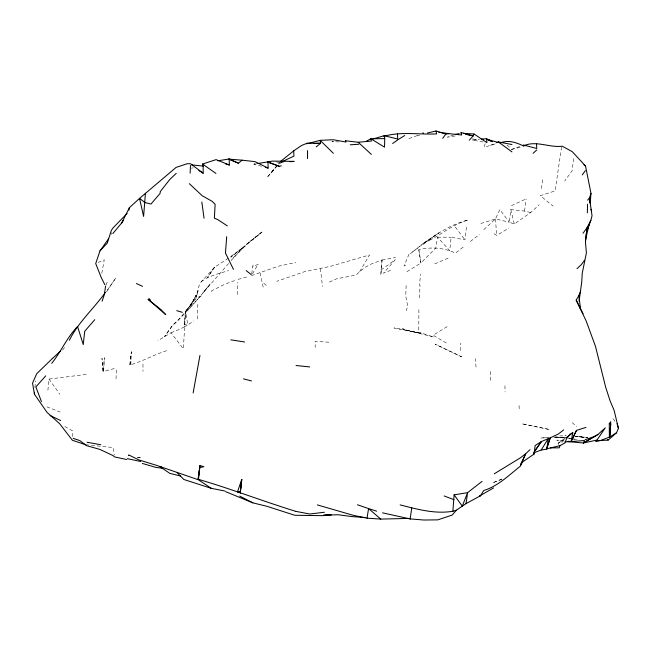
<?xml version="1.0" encoding="UTF-8"?>
<svg xmlns="http://www.w3.org/2000/svg" width="651" height="651" viewBox="0 0 651 651"><rect width="100%" height="100%" fill="white"/><g stroke="black" fill="none" stroke-linecap="round" stroke-linejoin="round"><path stroke-width="0.49" stroke-dasharray="3.25 2.44" d="M197.383 318.933L197.831 304.294M418.894 309.673L418.764 332.515M72.505 436.536L72.668 430.921L63.082 425.591M211.559 291.591L211.583 290.81L224.725 284.292L236.695 279.832M460.542 350.547L460.802 343.069M116.041 378.858L116.399 368.458M406.143 285.48L405.744 296.205L407.746 306.263L406.232 310.706M130.827 364.853L131.331 351.809L129.874 365.024C143.301 361.24 155.337 353.835 168.788 350.067M382.056 260.026L380.802 275.178L382.056 260.026L372.03 263.671L364.527 267.553L355.845 275.145L336.844 278.709L328.454 282.51M406.891 271.703L420.92 263.012L418.821 249.715C430.946 246.737 444.112 247.616 455.391 253.158L464.432 246.135M237.233 294.569L237.802 282.347M171.001 332.726L180.596 328.926L184.257 326.786L185.535 311.723L183.37 348.871L171.001 332.726L157.892 340.75M419.407 297.963L420.058 285.48L419.545 285.122L420.489 274.014M103.607 371.461L104.445 357.7L103.037 371.623L101.979 358.229L103.061 371.103L103.607 371.461L116.138 368.051M34.942 387.524L35.471 380.908M47.889 390.315L48.988 379.069L86.29 374.423M466.433 227.199L464.944 239.837L451.143 237.249L449.703 250.651L437.505 237.135L435.885 247.828L420.92 262.963M129.874 365.024L131.331 351.833M228.639 263.468L202.656 293.292L210.078 283.974C198.856 298.467 185.909 313.334 172.816 324.995L164.516 336.591L172.67 325.183C180.669 319.511 184.965 310.364 192.183 303.862L185.608 311.56L194.12 299.452L189.059 307.467L196.285 295.066L192.224 303.179L198.156 290.655L195.796 298.923L185.584 311.666L184.127 324.597L187.805 325.02L193.607 320.976M530.671 212.519L524.551 211.087L510.823 209.598L509.326 222.203L514.314 224.058L530.671 212.519L539.288 204.748M573.604 158.608L572.083 170.79L564.653 181.068M524.551 211.087L526.073 198.986M251.685 273.729L253.052 264.949M541.347 188.578L542.983 178.138M101.784 273.29L104.266 259.782L97.422 262.809M111.5 234.401L111.85 232.635M561.536 147.02L555.132 190.914L540.322 195.666L553.073 206.131M485.093 143.594L484.368 147.199L495.265 143.904M483.107 141.983L472.585 140.128L473 138.378M195.796 298.923L198.881 286.139L201.232 281.769L214.61 267.26L229.054 257.763M105.942 285.179L107.407 281.647M261.49 166.282L253.914 164.207L254.631 162.49M409.023 254.15L404.076 265.999L407.42 265.103M483.726 229.665L495.484 218.964L499.822 209.614L509.326 222.203L495.484 218.964L480.877 223.464M106.471 291.827L115.854 277.855L106.707 291.127M252.393 274.006L258.195 264.192L252.588 267.032M359.661 271.679L369.581 254.948L330.326 266.373L304.367 271.752L276.756 281.33M277.082 165.533L270.832 173.361L277.611 165.142M230.983 260.62L247.282 243.686L261.458 232.594L230.926 257.161L245.256 245.875L230.129 256.917M62.504 350.043L65.092 346.959M277.521 165.199L267.008 177.585L277.31 165.476M278.335 163.971L280.182 161.904M187.797 310.169L200.427 296.148M243.498 247.201L232.399 258.724L233.327 257.763M246.224 244.581L262.443 231.658L248.031 243.035M558.501 444.519L558.102 443.209L560.926 442.021L565.678 438.294M470.339 241.488L479.624 234.433M558.102 443.209L565.931 437.317M381.006 269.97L395.206 259.782L383.439 273.233L392.651 269.506M423.044 244.369L432.655 237.94M201.232 281.769C209.166 275.536 219.281 273.55 228.688 270.588M447.164 326.623L433.143 335.232L446.903 343.378M494.125 233.733L496.648 235.475L508.903 228.078M408.942 138.606L418.756 135.026M279.165 163.873L282.64 162.042M184.257 326.786L187.805 325.02L185.584 311.666M276.203 161.863L280.133 162.628L281.973 161.757M511.458 205.635L525.878 198.986M490.415 145.393L495.745 143.09M198.286 297.181L203.258 295.041M434.681 263.875L449.255 257.674M519.677 146.524L511.36 149.445M501.864 478.981L492.498 482.912L502.466 479.112M417.112 135.969L419.887 134.977M453.804 134.944L447.432 137.149L456.009 135.856M251.432 275.642L278.091 266.308L295.798 262.451M472.585 140.128L479.014 139.371M238.038 279.409L248.82 276.39M511.442 149.551L522.069 146.711M382.137 260.001L395.605 257.479M191.304 168.178L193.282 167.836M256.795 163.718L253.914 164.207M137.507 457.848L141.422 457.246L137.418 457.653M280.133 162.628L284.137 162.27M333.898 141.576L331.961 141.739L338.992 141.885M549.704 437.326L540.712 438.058L548.785 437.627M473.358 139.892L479.266 139.534M559.689 435.942L566.232 435.739M560.926 442.021L562.952 441.931M437.505 237.135L451.143 237.249M565.41 435.722L566.085 435.739M575.085 436.219L587.78 437.822M553.83 437.35L565.638 438.001M574.882 436.243L587.829 437.505M574.979 436.26L587.641 437.838M328.853 342.206L315.092 341.319L315.214 347.471M554.701 436.919L565.491 437.806M85.745 444.739L113.152 447.538L114.267 455.049M579.772 436.52L579.187 436.471L587.975 437.529M563.473 440.792L556.808 440.109L563.636 441.044M568.567 438.261L570.496 438.562M571.456 438.709L577.225 439.62M568.543 438.033L572.4 438.701M573.36 438.872L577.217 439.539M46.831 406.834L60.128 412.034M263.769 283.331L267.968 286.676M506.942 145.108L509.977 147.59M572.18 422.67L576.827 426.747M612.998 418.707L615.301 421.547M455.269 226.987L464.944 239.837M48.988 379.069L59.819 394.189M510.823 209.598L514.314 224.058M260.026 272.85L263.631 289.199M418.821 249.715L420.92 263.012M476.044 367.099L475.36 358.668M320.406 268.676L322.481 286.538M495.484 218.964L496.648 235.475M519.026 405.516L519.327 410.065M490.227 371.501L490.83 380.697M504.94 385.734L505.054 391.975M142.976 364.112L142.976 371.339M214.236 267.504L207.327 277.757L214.61 267.26L214.236 267.504M424.045 242.799L410.553 253.532C428.171 239.926 446.228 225.449 468.281 219.981C452.29 224.278 439.97 236.036 424.908 242.457L439.043 232.822L424.045 242.799M565.605 437.806L554.839 436.976L565.524 437.822M420.391 332.694L406.802 330.269L402.538 328.714L407.013 330.358L421.124 333.507L394.026 327.966L406.802 330.269L433.761 337.023L420.391 332.694M548.964 429.424L521.882 423.768L548.964 429.424M461.697 356.87L435.169 344.184L461.697 356.87"/><path stroke-width="0.98" d="M307.492 158.616L307.573 150.593M587.373 212.779L587.528 204.219M373.251 138.932L384.228 135.668L384.717 138.606L384.529 147.15L370.834 138.769L366.529 141.072M400.145 504.891C417.299 509.277 435.055 514.266 452.876 511.255L454.121 494.85L467.613 492.644L482.106 481.358M145.417 193.266L143.602 216.425L139.534 198.392L176.095 167.405L187.398 163.661L190.344 163.792M190.125 173.182L190.458 165.533M199.914 465.563L198.14 479.234L199.816 467.605L203.893 466.702L199.914 465.563L198.49 479.348C231.308 488.942 263.216 501.335 295.896 511.377M609.279 423.63L610.825 423.834L609.385 437.122L610.133 436.788L610.695 421.702L609.279 423.63L609.385 437.122L600.645 440.483L596.031 441.492L596.755 440.117L583.386 442.981L567.534 441.581M226.703 236.663L225.449 253.003L233.489 269.408M85.745 444.739L72.391 440.279L59.599 423.655L47.018 412.368L34.413 394.14L34.56 392.252M590.148 203.389L590.994 193.412L585.534 166.054L572.335 151.732L562.293 146.198C549.639 147.858 536.831 140.518 524.592 145.409M530.004 449.662L525.617 453.837L520.369 465.017L522.484 462.031L534.08 454.064L535.122 445.553L541.404 441.557L548.24 438.652L546.864 449.109L541.193 450.028L534.113 452.681M105.576 286.058L104.412 294.439L102.101 301.193M579.081 301.226L581.717 282.241L582.263 273.111L586.396 252.897L585.452 241.985L587.072 227.63L590.872 220.241L592.036 215.758L589.481 197.855L590.994 193.412M382.503 512.833L410.163 518.92L411.757 507.91M454.121 494.85L462.275 506.144L466.018 503.638L467.613 492.644L462.275 506.144L456.384 510.181L452.185 515.071L437.781 519.864L423.899 520.019L410.203 518.912M193.135 392.944L199.955 355.43M317.338 504.899L353.086 515.267L367.009 518.172L368.596 508.594L357.456 504.777M564.987 441.842L571.082 441.581L572.815 432.703L569.837 434.372L566.614 438.652L564.832 443.071L560.015 445.618L546.596 448.889L550.274 437.806L558.42 433.981L563.701 429.888M128.922 210.265L129.403 207.685L139.534 198.392L145.018 202.567L150.967 204.056L160.097 193.38L160.252 191.646L169.626 179.66L176.242 173.329M128.564 455.667L128.752 454.919L138.777 459.891L156.696 465.4L198.425 479.803L211.315 488.34L224.88 491.009M550.274 437.806L546.596 448.889M108.693 238.632L99.985 250.887L95.713 263.565L101.076 277.147L104.811 284.674M560.015 445.618L559.225 447.839L550.307 447.864M590.872 220.241L586.958 231.081L588.943 224.644L585.566 240.064L587.072 227.63L583.036 233.261M598.057 440.629L608.148 440.109L616.481 432.801L618.45 428.399L614.105 410.317L610.133 400.959L605.69 387.272L595.494 346.397L586.169 320.976L576.176 300.07L578.804 295.725L580.562 291.306M596.031 441.492L605.251 427.837L597.895 434.542L583.386 442.981L584.492 440.507L571.082 441.581L568.225 441.288M481.846 139.119L486.557 138.687L486.932 142.65L474.05 134.008L473.139 135.969L469.306 140.193M571.407 440.922L576.46 430.401L585.99 427.398M571.082 441.581L576.46 430.401M112.826 233.587L121.745 222.878L129.403 207.685M460.818 133.203L461.185 132.478L473.139 135.969L465.555 134.269M69.348 340.245C78.405 322.131 93.777 308.647 105.438 292.38M51.722 363.364C61.137 351.613 66.963 337.405 77.559 326.558L83.263 344.599L84.711 331.278L94.745 319.69M541.193 450.028L548.24 438.652M466.018 503.638L480.462 495.777L483.75 490.504C498.088 486.094 509.001 475.149 520.499 466.067L525.617 453.837L520.247 457.913L494.239 473.822M306.702 143.847L307.101 143.22L320.642 143.236L320.146 140.339L307.663 143.594M121.745 222.878L123.324 220.364M533.926 452.429L541.404 441.557L534.398 451.379M582.263 174.924L585.355 170.627M584.541 260.245L581.408 264.542L577.006 268.717M442.68 138.37L445.854 134.082L448.832 133.65L461.722 134.985L461.185 132.478M587.609 200.142L589.481 197.855L589.708 202.591M45.708 375.879L35.862 386.954L41.461 401.634M99.985 250.887L107.285 243.083L111.337 230.389L112.908 228.037L127.148 213.398M52.088 358.815L36.741 373.682L32.55 383.13L34.413 394.14M533.104 153.319L536.766 149.917M52.324 358.563L60.584 351.052M316.231 146.882L320.642 143.236L313.676 143.546M217.89 160.773L228.631 159.088L238.38 163.189L242.115 160.195L254.989 161.627L268.114 168.104L267.984 162.026L279.369 166.355L281.289 165.81M280.801 161.22L293.691 150.886L301.519 145.499L307.101 143.22M566.476 437.667L572.815 432.703M392.651 143.529L397.696 139.908M610.133 436.788L616.481 432.801M398.363 139.477L404.743 135.489M583.386 442.981L597.895 434.542M493.58 487.908L479.616 495.989L480.462 495.777M282.892 161.318L293.918 156.11L293.691 150.886M496.632 142.699L498.406 141.934L511.971 144.53M585.135 439.71L595.592 436.105M198.872 170.546L203.153 173.231L203.145 166.111L202.559 164.044L216.099 159.625L229.347 165.02L229.201 159.096L228.631 159.088L242.115 160.195M500.464 142.854C508.472 139.583 516.682 142.659 523.998 146.19L523.314 144.994L536.774 148.485L536.497 143.7M452.876 511.255L456.384 510.181M427.447 133.007L436.097 130.981L445.854 134.082M383.83 136.279C400.935 131.38 419.049 134.708 436.585 133.927L436.097 130.981M455.619 134.318L459.085 133.577M257.755 163.547L272.281 161.106L294.138 161.375L290.134 161.733M324.442 512.239L309.795 514.013L295.993 511.401M345.355 140.762L358.221 142.26L371.404 141.031L370.834 138.769L384.717 138.606M350.23 144.807L358.815 144.253M481.235 139.42L483.205 139.298M408.397 518.424L380.762 519.091L367.009 518.172M463.65 133.382L474.05 134.008M365.268 517.529L352.492 516.634L338.024 514.738L323.506 515.234L331.31 514.705L323.23 515.665L294.724 515.267L267.187 506.372L252.897 502.865L225.628 491.66M296.034 365.52L309.762 366.928M191.402 164.849L203.145 166.111M162.612 468.248L155.776 467.377L142.366 463.431M438.782 132.243L448.832 133.65M230.828 339.83L244.605 341.987M87.039 442.281L100.824 444.731M127.401 458.662L140.779 461.526M126.733 459.516L114.552 456.921L113.062 455.594L99.904 449.41L86.469 445.618L79.78 440.572L73.148 438.367M384.228 135.668L397.712 139.037L397.492 133.724M180.376 475.995L169.789 473.334L159.56 466.433L161.358 466.922M243.49 378.882L251.514 380.941M265.274 167.323L268.114 168.104M487.078 139.379L499.138 142.707L498.406 141.934L511.938 151.903M225.515 163.889L229.347 165.02M176.73 310.657L182.37 312.325M211.315 488.34L183.777 479.462L177.186 472.675M376.628 511.165L368.596 508.594L380.762 519.091M267.398 161.879L279.369 166.355M444.185 495.956L453.942 499.683M487.908 139.851L492.286 141.666L486.557 138.687M229.201 159.096L238.38 163.189M136.385 283.535L142.52 286.318M50.103 415.525L60.673 420.53M239.804 496.111L252.897 502.865M227.354 225.897L217.589 219.501L214.366 218.223L215.131 204.292L212.161 201.33L202.233 195.764L189.319 183.663M202.559 164.044L215.92 173.435M409.398 518.391L410.154 518.928M190.906 163.995L203.153 173.231M160.74 309.42L148.029 299.305L165.785 314.669L160.935 309.624M246.208 270.604L251.18 274.576M583.988 164.76L585.534 166.054M607.399 439.458L608.148 440.109M358.221 142.26L371.371 154.433M333.361 153.286L320.146 140.339L333.255 139.737L346.031 142.04L345.518 140.632M533.348 453.259L534.08 454.064M148.941 298.467L150.454 300.144M422.865 132.674L423.581 133.658M576.176 300.07L583.084 313.798M579.602 306.588L580.57 308.973L578.804 295.725M590.937 209.231L591.637 211.136M617.034 423.671L618.45 428.399M201.826 202.03L204.048 218.231M240.309 491.66L240.284 493.181L241.733 479.437L237.42 492.107L240.309 491.66L241.733 479.437L240.309 491.66"/></g></svg>
